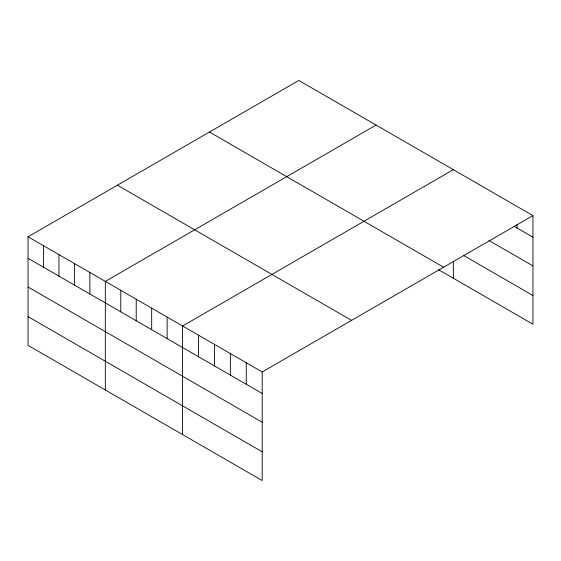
<?xml version="1.0" encoding="UTF-8"?>
<svg xmlns="http://www.w3.org/2000/svg" width="561" height="561" viewBox="0 0 561 561"><rect width="100%" height="100%" fill="white"/><g stroke="black" fill="none" stroke-linecap="round" stroke-linejoin="round"><path stroke-width="0.84" d="M28.05 236.777L262.197 371.957L262.197 480.546L28.05 345.366L28.05 236.777L298.803 80.454L532.95 215.634L532.95 324.223L438.625 269.764M376.073 125.068L105.321 281.384L105.321 389.972M453.344 169.674L182.584 325.997L182.584 434.586M262.197 371.957L532.95 215.634M513.995 226.223L532.95 237.17M488.975 240.508L532.95 265.9M463.954 255.662L532.95 295.5M209.456 132.038L443.604 267.225M117.396 185.186L351.544 320.373M28.05 258.305L262.197 393.485M28.05 287.036L262.197 422.216M28.05 316.635L262.197 451.815M517.032 224.533L517.032 227.976M453.344 261.363L453.344 278.263M246.272 362.764L246.272 384.292M230.354 353.57L230.354 375.106M214.428 344.377L214.428 365.912M198.51 335.19L198.51 356.719M167.129 317.07L167.129 338.606M151.68 308.15L151.68 329.679M136.225 299.23L136.225 320.759M120.769 290.303L120.769 311.839M89.865 272.464L89.865 293.992M74.41 263.544L74.41 285.072M58.954 254.617L58.954 276.152M43.506 245.697L43.506 267.225"/></g></svg>
